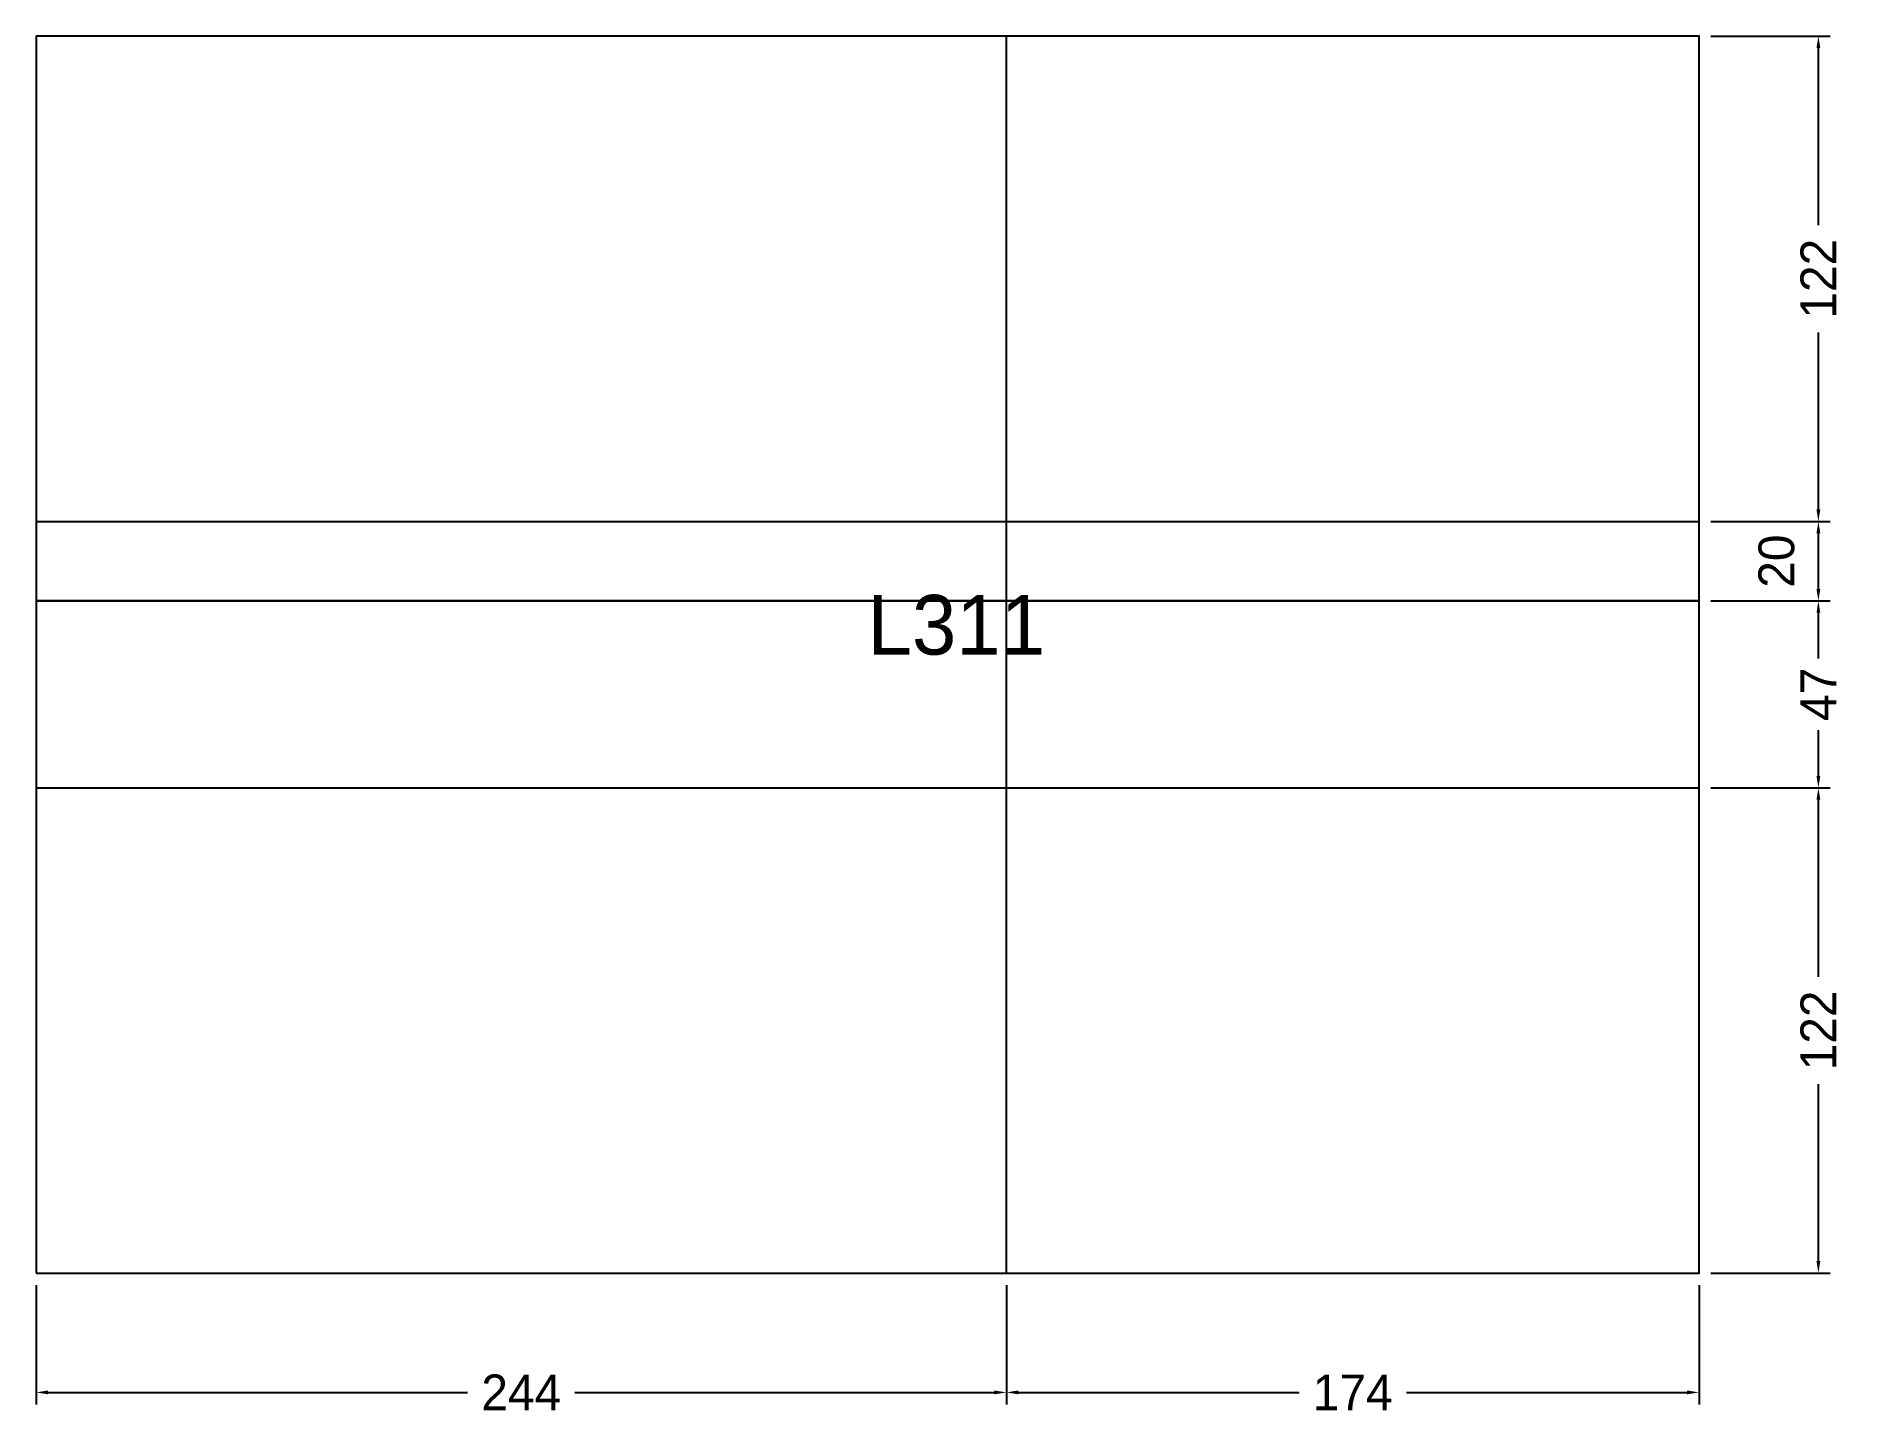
# Model space of a CAD drawing. Extents: x 3604 to 4058, y 2245 to 2592.
import ezdxf

# ---------------------------------------------------------------- set-up
doc = ezdxf.new("R2010")
doc.units = 0
for name, color, linetype in [('3', 3, 'Continuous'), ('4', 4, 'Continuous'), ('Painéis', 200, 'Continuous')]:
    doc.layers.add(name, color=color, linetype=linetype)
doc.dimstyles.new('COTA PAINEL-50', dxfattribs={"dimtxt": 9, "dimasz": 3, "dimexe": 3, "dimexo": 3, "dimgap": 3, "dimtad": 1, "dimdec": 1, "dimcen": 2.5, "dimclrd": 4, "dimclre": 4, "dimclrt": 240, "dimazin": 3, "dimtfac": 1, "dimtmove": 0, "dimatfit": 3})

# ---------------------------------------------------------------- blocks, each defined once
blk = doc.blocks.new('_CLOSEDFILLED')
at = {"color": 0, "linetype": 'BYBLOCK'}
blk.add_solid([(-1, 0.16), (0, 0), (-1, -0.16)], dxfattribs=at)
blk = doc.blocks.new('*D1')
at = {"color": 4}
for p, q in [((3604.07, 2277.94), (3604.07, 2247.94)), ((3847.97, 2277.94), (3847.97, 2247.94)), ((3607.07, 2250.94), (3712.52, 2250.94)), ((3739.52, 2250.94), (3844.97, 2250.94))]:
    blk.add_line(p, q, dxfattribs=at)
at = {"layer": 'Defpoints'}
for p in [(3604.07, 2280.94), (3847.97, 2280.94), (3604.07, 2250.94)]:
    blk.add_point(p, dxfattribs=at)
at = {"layer": 'Painéis', "color": 4, "xscale": 3, "yscale": 3, "rotation": 180}
blk.add_blockref('_CLOSEDFILLED', (3604.07, 2250.94), dxfattribs=at)
at = {"layer": 'Painéis', "color": 4, "xscale": 3, "yscale": 3}
blk.add_blockref('_CLOSEDFILLED', (3847.97, 2250.94), dxfattribs=at)
at = {"layer": 'Painéis', "color": 240, "insert": (3726.02, 2250.94), "char_height": 9, "attachment_point": 5}
blk.add_mtext('244', dxfattribs=at)
blk = doc.blocks.new('*D2')
at = {"color": 4}
for p, q in [((3847.97, 2277.94), (3847.97, 2247.94)), ((4022.07, 2277.94), (4022.07, 2247.94)), ((3850.97, 2250.94), (3921.52, 2250.94)), ((3948.52, 2250.94), (4019.07, 2250.94))]:
    blk.add_line(p, q, dxfattribs=at)
at = {"layer": 'Defpoints'}
for p in [(3847.97, 2280.94), (4022.07, 2280.94), (3847.97, 2250.94)]:
    blk.add_point(p, dxfattribs=at)
at = {"layer": 'Painéis', "color": 4, "xscale": 3, "yscale": 3, "rotation": 180}
blk.add_blockref('_CLOSEDFILLED', (3847.97, 2250.94), dxfattribs=at)
at = {"layer": 'Painéis', "color": 4, "xscale": 3, "yscale": 3}
blk.add_blockref('_CLOSEDFILLED', (4022.07, 2250.94), dxfattribs=at)
at = {"layer": 'Painéis', "color": 240, "insert": (3935.02, 2250.94), "char_height": 9, "attachment_point": 5}
blk.add_mtext('174', dxfattribs=at)
blk = doc.blocks.new('*D3')
at = {"color": 4}
for p, q in [((4025.07, 2402.94), (4055.07, 2402.94)), ((4052.07, 2355.44), (4052.07, 2399.94)), ((4052.07, 2283.94), (4052.07, 2328.44)), ((4025.07, 2280.94), (4055.07, 2280.94))]:
    blk.add_line(p, q, dxfattribs=at)
at = {"layer": 'Defpoints'}
for p in [(4022.07, 2402.94), (4022.07, 2280.94), (4052.07, 2280.94)]:
    blk.add_point(p, dxfattribs=at)
at = {"layer": 'Painéis', "color": 4, "xscale": 3, "yscale": 3}
for p, rotation in [((4052.07, 2402.94), 90), ((4052.07, 2280.94), 270)]:
    blk.add_blockref('_CLOSEDFILLED', p, dxfattribs=dict(at, rotation=rotation))
at = {"layer": 'Painéis', "color": 240, "insert": (4052.07, 2341.94), "char_height": 9, "attachment_point": 5, "rotation": 90}
blk.add_mtext('122', dxfattribs=at)
blk = doc.blocks.new('*D4')
at = {"color": 4}
for p, q in [((4025.07, 2449.94), (4055.07, 2449.94)), ((4052.07, 2435.44), (4052.07, 2446.94)), ((4052.07, 2405.94), (4052.07, 2417.44)), ((4025.07, 2402.94), (4055.07, 2402.94))]:
    blk.add_line(p, q, dxfattribs=at)
at = {"layer": 'Defpoints'}
for p in [(4022.07, 2449.94), (4022.07, 2402.94), (4052.07, 2402.94)]:
    blk.add_point(p, dxfattribs=at)
at = {"layer": 'Painéis', "color": 4, "xscale": 3, "yscale": 3}
for p, rotation in [((4052.07, 2449.94), 90), ((4052.07, 2402.94), 270)]:
    blk.add_blockref('_CLOSEDFILLED', p, dxfattribs=dict(at, rotation=rotation))
at = {"layer": 'Painéis', "color": 240, "insert": (4052.07, 2426.44), "char_height": 9, "attachment_point": 5, "rotation": 90}
blk.add_mtext('47', dxfattribs=at)
blk = doc.blocks.new('*D5')
at = {"color": 4}
for p, q in [((4025.07, 2469.94), (4055.07, 2469.94)), ((4052.07, 2452.94), (4052.07, 2466.94)), ((4025.07, 2449.94), (4055.07, 2449.94))]:
    blk.add_line(p, q, dxfattribs=at)
at = {"layer": 'Defpoints'}
for p in [(4022.07, 2469.94), (4022.07, 2449.94), (4052.07, 2449.94)]:
    blk.add_point(p, dxfattribs=at)
at = {"layer": 'Painéis', "color": 4, "xscale": 3, "yscale": 3}
for p, rotation in [((4052.07, 2469.94), 90), ((4052.07, 2449.94), 270)]:
    blk.add_blockref('_CLOSEDFILLED', p, dxfattribs=dict(at, rotation=rotation))
at = {"layer": 'Painéis', "color": 240, "insert": (4041.57, 2459.94), "char_height": 9, "attachment_point": 5, "rotation": 90}
blk.add_mtext('20', dxfattribs=at)
blk = doc.blocks.new('*D6')
at = {"color": 4}
for p, q in [((4025.07, 2591.94), (4055.07, 2591.94)), ((4052.07, 2544.44), (4052.07, 2588.94)), ((4052.07, 2472.94), (4052.07, 2517.44)), ((4025.07, 2469.94), (4055.07, 2469.94))]:
    blk.add_line(p, q, dxfattribs=at)
at = {"layer": 'Defpoints'}
for p in [(4022.07, 2591.94), (4022.07, 2469.94), (4052.07, 2469.94)]:
    blk.add_point(p, dxfattribs=at)
at = {"layer": 'Painéis', "color": 4, "xscale": 3, "yscale": 3}
for p, rotation in [((4052.07, 2591.94), 90), ((4052.07, 2469.94), 270)]:
    blk.add_blockref('_CLOSEDFILLED', p, dxfattribs=dict(at, rotation=rotation))
at = {"layer": 'Painéis', "color": 240, "insert": (4052.07, 2530.94), "char_height": 9, "attachment_point": 5, "rotation": 90}
blk.add_mtext('122', dxfattribs=at)

msp = doc.modelspace()

# ---------------------------------------------------------------- linework, layer by layer
at = {"layer": '3'}
for p, q in [((4022.07, 2591.94), (3604.07, 2591.94)), ((3604.07, 2591.94), (3604.07, 2280.94)), ((4022.07, 2280.94), (4022.07, 2591.94)), ((3604.07, 2280.94), (4022.07, 2280.94))]:
    msp.add_line(p, q, dxfattribs=at)
at = {"layer": '3', "lineweight": 25}
msp.add_lwpolyline([(3604.07, 2280.94), (4022.07, 2280.94), (4022.07, 2591.94), (3604.07, 2591.94)], close=True, dxfattribs=at)
at = {"layer": '3'}
for points in [[(3847.97, 2280.94), (3847.97, 2591.94)], [(3604.07, 2469.94), (4022.07, 2469.94)], [(3604.07, 2449.94), (4022.07, 2449.94)], [(4022.07, 2449.94), (3604.07, 2449.94)], [(3604.07, 2402.94), (4022.07, 2402.94)]]:
    msp.add_lwpolyline(points, dxfattribs=at)
at = {"layer": 'Painéis', "lineweight": 18}
for p, q in [((3847.97, 2280.94), (3847.97, 2591.94)), ((3604.07, 2469.94), (4022.07, 2469.94)), ((3604.07, 2449.94), (4022.07, 2449.94)), ((3604.07, 2402.94), (4022.07, 2402.94))]:
    msp.add_line(p, q, dxfattribs=at)

# ---------------------------------------------------------------- texts
at = {"layer": '4'}
msp.add_text('L311', height=15, dxfattribs=at).set_placement((3813.07, 2436.44))

# ---------------------------------------------------------------- dimensions: what is measured, and where the dimension line sits
at = {"layer": 'Painéis'}
for base, p1, p2, picture, middle in [((4052.07, 2469.94), (4022.07, 2469.94), (4022.07, 2591.94), '*D6', (4052.07, 2530.94)), ((4052.07, 2449.94), (4022.07, 2449.94), (4022.07, 2469.94), '*D5', (4041.57, 2459.94)), ((4052.07, 2402.94), (4022.07, 2402.94), (4022.07, 2449.94), '*D4', (4052.07, 2426.44)), ((4052.07, 2280.94), (4022.07, 2280.94), (4022.07, 2402.94), '*D3', (4052.07, 2341.94))]:
    dim = msp.add_linear_dim(base=base, p1=p1, p2=p2, angle=90, dimstyle='COTA PAINEL-50', dxfattribs=at)
    dim.commit()
    dim.dimension.update_dxf_attribs({"geometry": picture, "text_midpoint": middle})
for base, p1, p2, picture, middle in [((3604.07, 2250.94), (3604.07, 2280.94), (3847.97, 2280.94), '*D1', (3726.02, 2250.94)), ((3847.97, 2250.94), (3847.97, 2280.94), (4022.07, 2280.94), '*D2', (3935.02, 2250.94))]:
    dim = msp.add_linear_dim(base=base, p1=p1, p2=p2, dimstyle='COTA PAINEL-50', dxfattribs=at)
    dim.commit()
    dim.dimension.update_dxf_attribs({"geometry": picture, "text_midpoint": middle})

doc.saveas('drawing.dxf')
